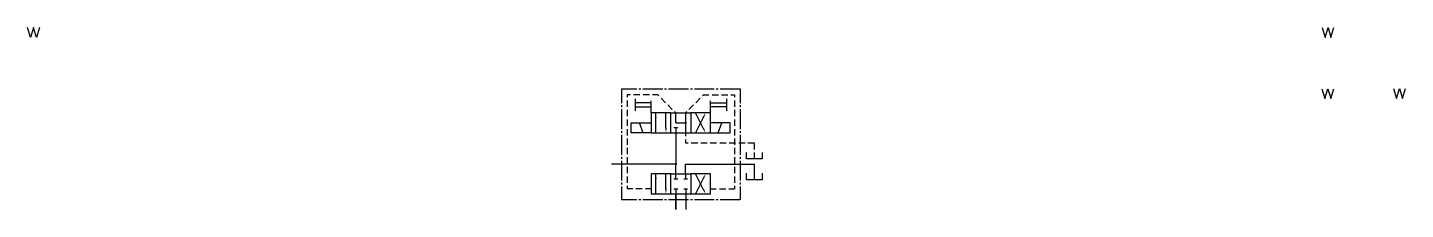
# Model space of a CAD drawing. Extents: x -205 to 490, y 650 to 742.
import ezdxf

# ---------------------------------------------------------------- set-up
doc = ezdxf.new("R2010")
doc.units = 0
doc.header["$LTSCALE"] = 5
doc.layers.add('11', color=1, linetype='CONTINUOUS')
doc.layers.add('12', color=2, linetype='CONTINUOUS')

# ---------------------------------------------------------------- blocks, each defined once
blk = doc.blocks.new('5236')
at = {"layer": '11', "color": 0}
for p, q in [((342.02, 47.87), (343.5, 42.87)), ((343.5, 42.87), (345, 47.86)), ((345, 47.86), (346.51, 42.87)), ((346.51, 42.87), (348.01, 47.87))]:
    blk.add_line(p, q, dxfattribs=at)

msp = doc.modelspace()

# ---------------------------------------------------------------- linework, layer by layer
at = {"layer": '11', "color": 0}
for p, q in [((101.34, 705.57), (101.34, 699.57)), ((109.34, 703.57), (101.34, 703.57)), ((109.4, 698.55), (109.4, 704.55)), ((139.45, 698.55), (139.45, 704.55)), ((139.5, 703.57), (147.5, 703.57)), ((147.5, 705.57), (147.5, 699.57)), ((101.34, 701.57), (109.34, 701.57)), ((119.4, 698.55), (109.4, 698.55)), ((109.4, 698.55), (109.4, 688.55)), ((111.85, 688.59), (111.85, 698.58)), ((116.93, 691.07), (116.93, 698.55)), ((119.4, 688.55), (119.4, 698.55)), ((119.44, 698.55), (129.44, 698.55)), ((121.87, 693.52), (121.87, 698.55)), ((126.87, 698.55), (126.87, 688.55)), ((129.44, 698.55), (129.44, 688.55)), ((139.44, 698.55), (129.44, 698.55)), ((135.79, 690.82), (131.88, 698.58)), ((135.82, 696.29), (131.93, 688.55)), ((139.44, 688.55), (139.44, 698.55)), ((147.5, 701.57), (139.5, 701.57)), ((99.42, 688.55), (99.42, 693.55)), ((99.42, 693.55), (109.42, 693.55)), ((105.48, 688.55), (103.66, 693.55)), ((122.86, 691.08), (120.86, 691.08)), ((121.86, 691.08), (121.86, 688.56)), ((121.87, 693.54), (126.87, 693.54)), ((149.43, 693.55), (139.43, 693.55)), ((143.36, 688.55), (145.18, 693.55)), ((149.43, 688.55), (149.43, 693.55)), ((109.42, 688.55), (99.42, 688.55)), ((109.4, 688.55), (119.4, 688.55)), ((119.44, 688.55), (129.44, 688.55)), ((121.89, 688.57), (121.89, 672.79)), ((129.44, 688.55), (139.44, 688.55)), ((139.43, 688.55), (149.43, 688.55)), ((157.58, 675.33), (157.58, 678.63)), ((165.5, 675.33), (157.58, 675.33)), ((165.5, 678.63), (165.5, 675.33)), ((121.87, 672.74), (89.49, 672.74)), ((121.87, 667.74), (121.87, 672.74)), ((126.87, 667.74), (126.87, 672.74)), ((126.87, 672.74), (161.53, 672.74)), ((157.54, 664.75), (157.54, 668.05)), ((161.53, 672.76), (161.53, 664.76)), ((165.46, 668.05), (165.46, 664.75)), ((109.4, 667.74), (109.4, 657.74)), ((119.4, 667.74), (109.4, 667.74)), ((111.85, 657.78), (111.85, 667.77)), ((116.93, 660.26), (116.93, 667.74)), ((119.4, 657.74), (119.4, 667.74)), ((119.44, 667.74), (129.44, 667.74)), ((120.9, 665.25), (122.9, 665.25)), ((121.9, 665.25), (121.9, 667.77)), ((125.9, 665.25), (127.9, 665.25)), ((126.9, 665.25), (126.9, 667.77)), ((139.44, 667.74), (129.44, 667.74)), ((129.44, 667.74), (129.44, 657.74)), ((135.79, 660.01), (131.88, 667.77)), ((135.82, 665.49), (131.93, 657.74)), ((139.44, 657.74), (139.44, 667.74)), ((165.46, 664.75), (157.54, 664.75)), ((109.4, 657.74), (119.4, 657.74)), ((119.44, 657.74), (129.44, 657.74)), ((120.9, 660.27), (122.9, 660.27)), ((121.89, 657.75), (121.89, 649.83)), ((121.89, 649.83), (121.89, 657.75)), ((121.9, 660.27), (121.9, 657.75)), ((125.9, 660.27), (127.9, 660.27)), ((126.9, 660.27), (126.9, 657.75)), ((126.91, 657.75), (126.91, 649.83)), ((129.44, 657.74), (139.44, 657.74))]:
    msp.add_line(p, q, dxfattribs=at)
at = {"layer": '11', "color": 0, "const_width": 0.625}
for points in [[(127.19, 693.53, -1), (126.56, 693.53, -1)], [(122.26, 672.76, -1), (121.64, 672.76, -1)]]:
    msp.add_lwpolyline(points, format="xyb", close=True, dxfattribs=at)
at = {"layer": '12', "color": 0}
for p, q in [((94.44, 710.68), (94.44, 703.4)), ((94.45, 710.67), (102.29, 710.67)), ((103.29, 710.67), (104.29, 710.67)), ((105.29, 710.67), (115.29, 710.67)), ((116.29, 710.67), (117.29, 710.67)), ((118.29, 710.67), (128.29, 710.67)), ((129.29, 710.67), (130.29, 710.67)), ((131.29, 710.67), (141.29, 710.67)), ((142.29, 710.67), (143.29, 710.67)), ((144.29, 710.67), (154.48, 710.67)), ((154.48, 710.68), (154.48, 703.4)), ((97.32, 707.66), (97.32, 706.46)), ((97.32, 704.86), (97.32, 701.66)), ((99.08, 707.64), (97.35, 707.64)), ((103.82, 707.64), (100.62, 707.64)), ((108.62, 707.64), (105.42, 707.64)), ((112.8, 707.64), (110.21, 707.64)), ((112.8, 707.64), (113.29, 707.15)), ((114.5, 705.93), (116.77, 703.67)), ((134.22, 705.93), (131.96, 703.67)), ((135.93, 707.64), (135.43, 707.15)), ((135.93, 707.64), (138.65, 707.64)), ((140.25, 707.64), (143.45, 707.64)), ((145.05, 707.64), (148.25, 707.64)), ((149.79, 707.64), (151.51, 707.64)), ((151.61, 707.66), (151.61, 706.46)), ((151.61, 704.86), (151.61, 701.66)), ((94.44, 702.4), (94.44, 701.4)), ((94.44, 700.4), (94.44, 690.4)), ((97.32, 700.12), (97.32, 696.92)), ((117.9, 702.54), (120.16, 700.28)), ((121.25, 699.19), (121.89, 698.55)), ((127.47, 699.19), (126.83, 698.55)), ((130.83, 702.54), (128.56, 700.28)), ((151.61, 700.12), (151.61, 696.92)), ((154.48, 702.4), (154.48, 701.4)), ((154.48, 700.4), (154.48, 690.4)), ((94.44, 689.4), (94.44, 688.4)), ((97.32, 695.21), (97.32, 692.01)), ((97.32, 690.41), (97.32, 687.21)), ((151.61, 695.21), (151.61, 692.01)), ((151.61, 690.41), (151.61, 687.21)), ((154.48, 689.4), (154.48, 688.4)), ((94.44, 687.4), (94.44, 677.4)), ((97.32, 685.67), (97.32, 682.47)), ((126.86, 688.55), (126.86, 686.79)), ((126.86, 685.19), (126.86, 683.5)), ((126.87, 683.42), (128.12, 683.42)), ((129.76, 683.42), (132.96, 683.42)), ((134.5, 683.42), (137.7, 683.42)), ((139.3, 683.42), (142.5, 683.42)), ((144.1, 683.42), (147.3, 683.42)), ((148.92, 683.42), (152.12, 683.42)), ((151.61, 685.67), (151.61, 682.47)), ((153.72, 683.42), (156.92, 683.42)), ((154.48, 687.4), (154.48, 677.4)), ((158.3, 683.42), (161.5, 683.42)), ((161.49, 683.42), (161.49, 680.11)), ((94.44, 676.4), (94.44, 675.4)), ((97.32, 680.86), (97.32, 677.66)), ((97.32, 676.12), (97.32, 672.92)), ((151.61, 680.86), (151.61, 677.66)), ((151.61, 676.12), (151.61, 672.92)), ((154.48, 676.4), (154.48, 675.4)), ((161.49, 678.57), (161.49, 675.37)), ((94.44, 674.4), (94.44, 664.4)), ((97.32, 671.29), (97.32, 668.09)), ((151.61, 671.29), (151.61, 668.09)), ((154.48, 674.4), (154.48, 664.4)), ((94.44, 663.4), (94.44, 662.4)), ((94.44, 661.4), (94.44, 654.81)), ((97.32, 666.48), (97.32, 663.28)), ((97.32, 661.74), (97.32, 660.26)), ((151.61, 666.48), (151.61, 663.28)), ((151.61, 661.74), (151.61, 660.26)), ((154.48, 663.4), (154.48, 662.4)), ((154.48, 661.4), (154.48, 654.81)), ((94.45, 654.81), (102.29, 654.81)), ((100.24, 660.25), (97.36, 660.25)), ((104.98, 660.25), (101.78, 660.25)), ((103.29, 654.81), (104.29, 654.81)), ((105.29, 654.81), (115.29, 654.81)), ((109.4, 660.25), (106.58, 660.25)), ((116.29, 654.81), (117.29, 654.81)), ((118.29, 654.81), (128.29, 654.81)), ((129.29, 654.81), (130.29, 654.81)), ((131.29, 654.81), (141.29, 654.81)), ((139.52, 660.25), (142.34, 660.25)), ((142.29, 654.81), (143.29, 654.81)), ((143.94, 660.25), (147.14, 660.25)), ((144.29, 654.81), (154.48, 654.81)), ((148.68, 660.25), (151.56, 660.25))]:
    msp.add_line(p, q, dxfattribs=at)
for points in [[(111.39, 696.06), (112.23, 696.06), (111.81, 698.58)], [(135.45, 696.48), (136.2, 696.11), (136.95, 698.55)], [(117.35, 691.07), (116.51, 691.07), (116.93, 688.55)], [(136.17, 691.01), (135.42, 690.63), (136.93, 688.57)], [(111.39, 665.25), (112.23, 665.25), (111.81, 667.77)], [(135.45, 665.68), (136.2, 665.3), (136.95, 667.74)], [(117.35, 660.26), (116.51, 660.26), (116.93, 657.74)], [(136.17, 660.2), (135.42, 659.82), (136.93, 657.76)]]:
    msp.add_solid(points, dxfattribs=at)

# ---------------------------------------------------------------- block references
at = {"layer": '11', "color": 0, "xscale": -1, "rotation": 360}
msp.add_blockref('5236', (142.55, 693.72), dxfattribs=at)
at = {"layer": '11', "color": 0}
for p in [(106.29, 693.72), (106.23, 662.88), (142.39, 662.95)]:
    msp.add_blockref('5236', p, dxfattribs=at)

doc.saveas('drawing.dxf')
